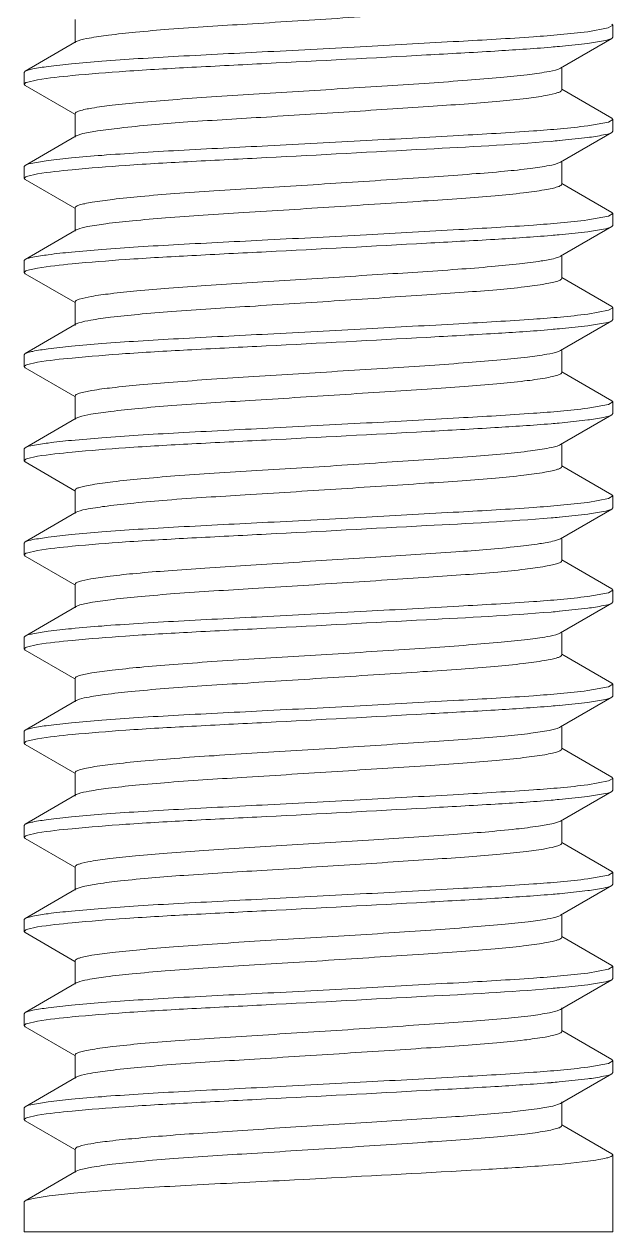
# Model space of a CAD drawing. Header units: millimetres. Extents: x 1991 to 2585, y -545 to -125.
# Drawn here: x 2352.75 to 2357.75, y -478.01 to -467.75 of the extents above; entities that cross this region are included whole.
import ezdxf

# ---------------------------------------------------------------- set-up
doc = ezdxf.new("R2010")
doc.units = ezdxf.units.MM
doc.header["$LTSCALE"] = 0.1
doc.layers.get('0').update_dxf_attribs({"lineweight": 13})

msp = doc.modelspace()

# ---------------------------------------------------------------- linework, layer by layer
at = {"color": 7, "linetype": 'Continuous'}
for p, q in [((2353.184, -467.711), (2353.184, -467.911)), ((2357.712, -467.783), (2357.537, -467.815)), ((2357.751, -467.761), (2357.712, -467.783)), ((2357.742, -467.751), (2357.75, -467.761)), ((2357.75, -467.761), (2357.75, -467.861)), ((2353.193, -467.899), (2352.759, -468.151)), ((2353.209, -467.892), (2353.193, -467.899)), ((2357.296, -467.941), (2357.537, -467.915)), ((2357.306, -468.124), (2357.741, -467.872)), ((2357.741, -467.872), (2357.75, -467.861)), ((2357.317, -468.311), (2357.317, -468.124)), ((2352.759, -468.151), (2352.75, -468.161)), ((2352.75, -468.161), (2352.75, -468.261)), ((2352.77, -468.246), (2352.864, -468.224)), ((2357.305, -468.125), (2357.288, -468.133)), ((2352.76, -468.272), (2352.75, -468.261)), ((2352.751, -468.261), (2352.764, -468.248)), ((2352.76, -468.272), (2353.181, -468.516)), ((2352.764, -468.248), (2352.77, -468.246)), ((2357.742, -468.551), (2357.317, -468.305)), ((2353.184, -468.511), (2353.184, -468.711)), ((2357.713, -468.583), (2357.537, -468.615)), ((2357.75, -468.561), (2357.713, -468.583)), ((2357.742, -468.551), (2357.75, -468.561)), ((2357.75, -468.561), (2357.75, -468.661)), ((2353.193, -468.699), (2352.759, -468.951)), ((2353.249, -468.681), (2353.193, -468.699)), ((2357.296, -468.741), (2357.537, -468.715)), ((2357.306, -468.924), (2357.741, -468.672)), ((2357.741, -468.672), (2357.75, -468.661)), ((2357.306, -468.924), (2357.298, -468.928)), ((2357.317, -469.111), (2357.317, -468.924)), ((2352.759, -468.951), (2352.75, -468.961)), ((2352.75, -468.961), (2352.75, -469.061)), ((2352.751, -469.061), (2352.764, -469.048)), ((2352.764, -469.048), (2352.771, -469.046)), ((2352.771, -469.046), (2352.864, -469.024)), ((2352.76, -469.072), (2352.75, -469.061)), ((2352.76, -469.072), (2353.181, -469.316)), ((2357.742, -469.351), (2357.317, -469.105)), ((2353.184, -469.311), (2353.184, -469.511)), ((2357.742, -469.351), (2357.75, -469.361)), ((2357.713, -469.383), (2357.537, -469.415)), ((2357.75, -469.361), (2357.713, -469.383)), ((2357.75, -469.361), (2357.75, -469.461)), ((2353.193, -469.499), (2352.759, -469.751)), ((2353.202, -469.495), (2353.193, -469.499)), ((2357.296, -469.541), (2357.537, -469.515)), ((2357.306, -469.724), (2357.741, -469.472)), ((2357.741, -469.472), (2357.75, -469.461)), ((2352.759, -469.751), (2352.75, -469.761)), ((2352.75, -469.761), (2352.75, -469.861)), ((2357.306, -469.725), (2357.261, -469.741)), ((2357.317, -469.911), (2357.317, -469.724)), ((2352.75, -469.861), (2352.764, -469.848)), ((2352.76, -469.872), (2352.75, -469.861)), ((2352.764, -469.848), (2352.771, -469.846)), ((2352.771, -469.846), (2352.864, -469.824)), ((2352.76, -469.872), (2353.184, -470.117)), ((2357.742, -470.151), (2357.317, -469.905)), ((2353.184, -470.111), (2353.184, -470.311)), ((2357.751, -470.161), (2357.713, -470.183)), ((2357.742, -470.151), (2357.75, -470.161)), ((2357.75, -470.161), (2357.75, -470.261)), ((2357.306, -470.524), (2357.741, -470.272)), ((2357.713, -470.183), (2357.537, -470.215)), ((2357.741, -470.272), (2357.75, -470.261)), ((2353.193, -470.299), (2352.759, -470.551)), ((2353.215, -470.29), (2353.193, -470.299)), ((2357.296, -470.341), (2357.537, -470.315)), ((2352.759, -470.551), (2352.75, -470.561)), ((2352.75, -470.561), (2352.75, -470.661)), ((2357.305, -470.525), (2357.289, -470.533)), ((2357.317, -470.711), (2357.317, -470.524)), ((2352.75, -470.661), (2352.764, -470.648)), ((2352.76, -470.672), (2352.75, -470.661)), ((2352.76, -470.672), (2353.181, -470.916)), ((2352.764, -470.648), (2352.771, -470.646)), ((2352.771, -470.646), (2352.864, -470.624)), ((2357.742, -470.951), (2357.317, -470.705)), ((2353.184, -470.911), (2353.184, -471.111)), ((2357.713, -470.983), (2357.537, -471.015)), ((2357.75, -470.961), (2357.713, -470.983)), ((2357.742, -470.951), (2357.75, -470.961)), ((2357.75, -470.961), (2357.75, -471.061)), ((2353.193, -471.099), (2352.759, -471.351)), ((2353.216, -471.09), (2353.193, -471.099)), ((2357.306, -471.324), (2357.741, -471.072)), ((2357.741, -471.072), (2357.75, -471.061)), ((2357.296, -471.141), (2357.537, -471.115)), ((2352.759, -471.351), (2352.75, -471.361)), ((2352.75, -471.361), (2352.75, -471.461)), ((2357.306, -471.324), (2357.298, -471.328)), ((2357.317, -471.511), (2357.317, -471.324)), ((2352.76, -471.472), (2352.75, -471.461)), ((2352.751, -471.461), (2352.764, -471.448)), ((2352.76, -471.472), (2353.181, -471.716)), ((2352.764, -471.448), (2352.77, -471.446)), ((2352.77, -471.446), (2352.864, -471.424)), ((2357.742, -471.751), (2357.317, -471.505)), ((2353.184, -471.711), (2353.184, -471.911)), ((2357.713, -471.783), (2357.537, -471.815)), ((2357.75, -471.761), (2357.713, -471.783)), ((2357.742, -471.751), (2357.75, -471.761)), ((2357.75, -471.761), (2357.75, -471.861)), ((2353.193, -471.899), (2352.759, -472.151)), ((2353.205, -471.894), (2353.193, -471.899)), ((2357.296, -471.941), (2357.537, -471.915)), ((2357.306, -472.124), (2357.741, -471.872)), ((2357.741, -471.872), (2357.75, -471.861)), ((2357.306, -472.125), (2357.254, -472.142)), ((2357.317, -472.311), (2357.317, -472.124)), ((2352.759, -472.151), (2352.75, -472.161)), ((2352.75, -472.161), (2352.75, -472.261)), ((2352.771, -472.246), (2352.864, -472.224)), ((2352.76, -472.272), (2352.75, -472.261)), ((2352.751, -472.261), (2352.764, -472.248)), ((2352.76, -472.272), (2353.181, -472.516)), ((2352.764, -472.248), (2352.771, -472.246)), ((2357.742, -472.551), (2357.317, -472.305)), ((2353.184, -472.511), (2353.184, -472.711)), ((2357.713, -472.583), (2357.537, -472.615)), ((2357.75, -472.561), (2357.713, -472.583)), ((2357.742, -472.551), (2357.75, -472.561)), ((2357.75, -472.561), (2357.75, -472.661)), ((2353.193, -472.699), (2352.759, -472.951)), ((2353.224, -472.687), (2353.193, -472.699)), ((2357.296, -472.741), (2357.537, -472.715)), ((2357.306, -472.924), (2357.741, -472.672)), ((2357.741, -472.672), (2357.75, -472.661)), ((2357.305, -472.925), (2357.29, -472.932)), ((2357.317, -473.111), (2357.317, -472.924)), ((2352.759, -472.951), (2352.75, -472.961)), ((2352.75, -472.961), (2352.75, -473.061)), ((2352.75, -473.061), (2352.764, -473.048)), ((2352.764, -473.048), (2352.771, -473.046)), ((2352.771, -473.046), (2352.864, -473.024)), ((2352.76, -473.072), (2352.75, -473.061)), ((2352.76, -473.072), (2353.181, -473.316)), ((2357.742, -473.351), (2357.317, -473.105)), ((2353.184, -473.311), (2353.184, -473.511)), ((2357.742, -473.351), (2357.75, -473.361)), ((2357.713, -473.383), (2357.537, -473.415)), ((2357.75, -473.361), (2357.713, -473.383)), ((2357.741, -473.472), (2357.75, -473.461)), ((2357.75, -473.361), (2357.75, -473.461)), ((2353.193, -473.499), (2352.759, -473.751)), ((2353.2, -473.496), (2353.193, -473.499)), ((2357.296, -473.541), (2357.537, -473.515)), ((2357.306, -473.724), (2357.741, -473.472)), ((2352.759, -473.751), (2352.75, -473.761)), ((2352.75, -473.761), (2352.75, -473.861)), ((2357.306, -473.724), (2357.299, -473.728)), ((2357.317, -473.911), (2357.317, -473.724)), ((2352.75, -473.861), (2352.764, -473.848)), ((2352.76, -473.872), (2352.75, -473.861)), ((2352.76, -473.872), (2353.181, -474.116)), ((2352.764, -473.848), (2352.77, -473.846)), ((2352.77, -473.846), (2352.864, -473.824)), ((2357.742, -474.151), (2357.317, -473.905)), ((2353.184, -474.111), (2353.184, -474.311)), ((2357.75, -474.161), (2357.713, -474.183)), ((2357.742, -474.151), (2357.75, -474.161)), ((2357.75, -474.161), (2357.75, -474.261)), ((2357.306, -474.524), (2357.741, -474.272)), ((2357.713, -474.183), (2357.537, -474.215)), ((2357.741, -474.272), (2357.75, -474.261)), ((2353.193, -474.299), (2352.759, -474.551)), ((2353.208, -474.292), (2353.193, -474.299)), ((2357.296, -474.341), (2357.537, -474.315)), ((2352.759, -474.551), (2352.75, -474.561)), ((2352.75, -474.561), (2352.75, -474.661)), ((2357.306, -474.525), (2357.247, -474.544)), ((2357.317, -474.711), (2357.317, -474.524)), ((2352.75, -474.661), (2352.764, -474.648)), ((2352.76, -474.672), (2352.75, -474.661)), ((2352.76, -474.672), (2353.181, -474.916)), ((2352.764, -474.648), (2352.77, -474.646)), ((2352.77, -474.646), (2352.864, -474.624)), ((2357.742, -474.951), (2357.317, -474.705)), ((2353.184, -474.911), (2353.184, -475.111)), ((2357.713, -474.983), (2357.537, -475.015)), ((2357.75, -474.961), (2357.713, -474.983)), ((2357.742, -474.951), (2357.75, -474.961)), ((2357.75, -474.961), (2357.75, -475.061)), ((2353.193, -475.099), (2352.759, -475.351)), ((2353.251, -475.08), (2353.193, -475.099)), ((2357.306, -475.324), (2357.741, -475.072)), ((2357.741, -475.072), (2357.75, -475.061)), ((2357.296, -475.141), (2357.537, -475.115)), ((2352.759, -475.351), (2352.75, -475.361)), ((2352.75, -475.361), (2352.75, -475.461)), ((2357.305, -475.325), (2357.291, -475.332)), ((2357.317, -475.511), (2357.317, -475.324)), ((2352.76, -475.472), (2352.75, -475.461)), ((2352.751, -475.461), (2352.764, -475.448)), ((2352.76, -475.472), (2353.181, -475.716)), ((2352.764, -475.448), (2352.77, -475.446)), ((2352.77, -475.446), (2352.864, -475.424)), ((2357.742, -475.751), (2357.317, -475.505)), ((2353.184, -475.711), (2353.184, -475.911)), ((2357.713, -475.783), (2357.537, -475.815)), ((2357.75, -475.761), (2357.713, -475.783)), ((2357.742, -475.751), (2357.75, -475.761)), ((2357.75, -475.761), (2357.75, -475.861)), ((2353.193, -475.899), (2352.759, -476.151)), ((2353.202, -475.895), (2353.193, -475.899)), ((2357.296, -475.941), (2357.537, -475.915)), ((2357.306, -476.124), (2357.741, -475.872)), ((2357.741, -475.872), (2357.75, -475.861)), ((2357.306, -476.124), (2357.299, -476.128)), ((2357.317, -476.311), (2357.317, -476.111)), ((2352.759, -476.151), (2352.75, -476.161)), ((2352.75, -476.161), (2352.75, -476.261)), ((2352.771, -476.246), (2352.864, -476.224)), ((2352.76, -476.272), (2352.75, -476.261)), ((2352.751, -476.261), (2352.764, -476.248)), ((2352.76, -476.272), (2353.181, -476.516)), ((2352.764, -476.248), (2352.771, -476.246)), ((2357.742, -476.551), (2357.317, -476.305)), ((2353.184, -476.511), (2353.184, -476.711)), ((2357.713, -476.583), (2357.537, -476.615)), ((2357.75, -476.561), (2357.713, -476.583)), ((2357.742, -476.551), (2357.75, -476.561)), ((2357.75, -476.561), (2357.75, -476.661)), ((2353.193, -476.699), (2352.759, -476.951)), ((2353.213, -476.691), (2353.193, -476.699)), ((2357.296, -476.741), (2357.537, -476.715)), ((2357.306, -476.924), (2357.741, -476.672)), ((2357.741, -476.672), (2357.75, -476.661)), ((2352.759, -476.951), (2352.75, -476.961)), ((2357.306, -476.925), (2357.24, -476.946)), ((2357.317, -477.111), (2357.317, -476.911)), ((2352.75, -476.961), (2352.75, -477.061)), ((2352.75, -477.061), (2352.764, -477.048)), ((2352.764, -477.048), (2352.771, -477.046)), ((2352.771, -477.046), (2352.864, -477.024)), ((2352.76, -477.072), (2352.75, -477.061)), ((2352.76, -477.072), (2353.181, -477.316)), ((2357.742, -477.351), (2357.317, -477.105)), ((2353.184, -477.311), (2353.184, -477.511)), ((2357.742, -477.351), (2357.75, -477.361)), ((2357.75, -477.361), (2357.75, -478.015)), ((2353.193, -477.499), (2352.759, -477.751)), ((2353.22, -477.488), (2353.193, -477.499)), ((2355.276, -477.561), (2355.125, -477.569)), ((2355.047, -477.573), (2354.915, -477.58)), ((2355.125, -477.569), (2355.047, -477.573)), ((2352.759, -477.751), (2352.75, -477.761)), ((2352.75, -477.761), (2352.75, -478.015)), ((2357.75, -478.015), (2352.751, -478.015))]:
    msp.add_line(p, q, dxfattribs=at)
for centre, radius, start, end in [((2356.315, -457.158), 10.827, 274.8277, 275.2006), ((2356.326, -458.079), 10.706, 274.8255, 275.202), ((2356.314, -458.757), 10.828, 274.8318, 275.204), ((2356.302, -459.415), 10.97, 274.8335, 275.2009), ((2356.299, -460.179), 11.007, 274.8298, 275.1961), ((2356.303, -461.011), 10.975, 274.8269, 275.1943), ((2356.306, -461.845), 10.941, 274.8264, 275.1951), ((2356.304, -462.633), 10.952, 274.8275, 275.1963), ((2356.308, -463.489), 10.896, 274.8318, 275.2023), ((2356.314, -464.349), 10.837, 274.8283, 275.2008), ((2356.326, -465.281), 10.703, 274.825, 275.2016), ((2356.315, -465.969), 10.816, 274.8314, 275.204)]:
    msp.add_arc(centre, radius, start, end, dxfattribs=at)
for points, knots in [([(2357.318, -467.511), (2357.317, -467.516), (2357.304, -467.526), (2357.277, -467.536), (2357.231, -467.549), (2357.136, -467.567), (2356.977, -467.588), (2356.745, -467.611), (2356.465, -467.632), (2356.145, -467.654), (2355.788, -467.677), (2355.283, -467.71), (2354.678, -467.749), (2354.106, -467.783), (2353.714, -467.817), (2353.488, -467.841), (2353.325, -467.865), (2353.239, -467.881), (2353.209, -467.892)], [0, 0, 0, 0, 0.003531, 0.0106, 0.021818, 0.037374, 0.080824, 0.138534, 0.206392, 0.284018, 0.371691, 0.465385, 0.651207, 0.81193, 0.880734, 0.93663, 0.976731, 1, 1, 1, 1]), ([(2357.537, -467.815), (2357.384, -467.835), (2357.019, -467.865), (2356.392, -467.9), (2355.64, -467.942), (2354.846, -467.984), (2354.199, -468.016), (2353.73, -468.043), (2353.427, -468.064), (2353.172, -468.086), (2352.976, -468.107), (2352.852, -468.125), (2352.788, -468.14), (2352.766, -468.147), (2352.759, -468.151)], [0, 0, 0, 0, 0.096537, 0.22903, 0.393014, 0.56804, 0.726722, 0.798184, 0.862602, 0.916732, 0.958283, 0.985994, 0.99465, 1, 1, 1, 1]), ([(2357.537, -467.915), (2357.582, -467.909), (2357.65, -467.897), (2357.72, -467.884), (2357.741, -467.872)], [0, 0, 0, 0, 0.65614, 1, 1, 1, 1]), ([(2352.864, -468.224), (2352.961, -468.208), (2353.211, -468.182), (2353.648, -468.147), (2354.198, -468.116), (2355.049, -468.074), (2355.908, -468.027), (2356.714, -467.983), (2357.067, -467.96), (2357.226, -467.947)], [0, 0, 0, 0, 0.067551, 0.171988, 0.300702, 0.445544, 0.75729, 0.890656, 1, 1, 1, 1]), ([(2357.288, -468.133), (2357.256, -468.145), (2357.167, -468.162), (2357.003, -468.184), (2356.778, -468.206), (2356.501, -468.229), (2356.181, -468.253), (2355.702, -468.284), (2355.204, -468.315), (2354.705, -468.345), (2354.351, -468.368), (2354.027, -468.392), (2353.746, -468.415), (2353.516, -468.438), (2353.347, -468.459), (2353.243, -468.48), (2353.197, -468.495), (2353.183, -468.506), (2353.184, -468.511)], [0, 0, 0, 0, 0.024585, 0.06518, 0.120456, 0.188437, 0.267019, 0.353447, 0.537656, 0.629224, 0.716202, 0.795544, 0.8647, 0.921255, 0.963133, 0.989313, 0.996409, 1, 1, 1, 1]), ([(2357.317, -468.311), (2357.317, -468.315), (2357.305, -468.326), (2357.261, -468.342), (2357.161, -468.363), (2356.998, -468.385), (2356.778, -468.408), (2356.514, -468.429), (2356.211, -468.449), (2355.872, -468.472), (2355.385, -468.504), (2354.791, -468.542), (2354.141, -468.58), (2353.678, -468.619), (2353.395, -468.654), (2353.29, -468.671), (2353.249, -468.681)], [0, 0, 0, 0, 0.003359, 0.010098, 0.035511, 0.076733, 0.13166, 0.196904, 0.27077, 0.35473, 0.445269, 0.628726, 0.790473, 0.92228, 0.968966, 1, 1, 1, 1]), ([(2357.537, -468.615), (2357.384, -468.635), (2357.019, -468.665), (2356.392, -468.7), (2355.64, -468.742), (2354.846, -468.784), (2354.2, -468.816), (2353.73, -468.843), (2353.427, -468.864), (2353.172, -468.886), (2352.975, -468.906), (2352.845, -468.928), (2352.778, -468.94), (2352.759, -468.951)], [0, 0, 0, 0, 0.096431, 0.228963, 0.393002, 0.567959, 0.726737, 0.798186, 0.862597, 0.916716, 0.95828, 0.986026, 1, 1, 1, 1]), ([(2357.537, -468.715), (2357.582, -468.709), (2357.65, -468.697), (2357.72, -468.684), (2357.741, -468.672)], [0, 0, 0, 0, 0.656099, 1, 1, 1, 1]), ([(2352.864, -469.024), (2352.961, -469.008), (2353.211, -468.982), (2353.647, -468.947), (2354.197, -468.916), (2355.049, -468.874), (2356.067, -468.817), (2356.874, -468.777), (2357.226, -468.747)], [0, 0, 0, 0, 0.067596, 0.171993, 0.300625, 0.445559, 0.757268, 1, 1, 1, 1]), ([(2357.298, -468.928), (2357.27, -468.941), (2357.187, -468.958), (2357.031, -468.982), (2356.812, -469.004), (2356.539, -469.026), (2356.221, -469.049), (2355.739, -469.081), (2355.237, -469.114), (2354.733, -469.145), (2354.373, -469.167), (2354.044, -469.189), (2353.757, -469.213), (2353.523, -469.237), (2353.365, -469.258), (2353.271, -469.275), (2353.225, -469.286), (2353.198, -469.295), (2353.184, -469.306), (2353.184, -469.311)], [0, 0, 0, 0, 0.02233, 0.060758, 0.114363, 0.181372, 0.259331, 0.345693, 0.531158, 0.623635, 0.711695, 0.79226, 0.862425, 0.919954, 0.962801, 0.978147, 0.989344, 0.996458, 1, 1, 1, 1]), ([(2357.317, -469.111), (2357.317, -469.116), (2357.304, -469.127), (2357.276, -469.136), (2357.23, -469.149), (2357.133, -469.167), (2356.971, -469.189), (2356.737, -469.212), (2356.453, -469.233), (2356.128, -469.255), (2355.768, -469.279), (2355.259, -469.312), (2354.757, -469.344), (2354.279, -469.373), (2353.964, -469.395), (2353.689, -469.42), (2353.467, -469.443), (2353.311, -469.467), (2353.229, -469.483), (2353.202, -469.495)], [0, 0, 0, 0, 0.003505, 0.010669, 0.022132, 0.037924, 0.081896, 0.140214, 0.208918, 0.287446, 0.376057, 0.47053, 0.656823, 0.740067, 0.817355, 0.885505, 0.940172, 0.978629, 1, 1, 1, 1]), ([(2357.537, -469.415), (2357.384, -469.435), (2357.019, -469.465), (2356.392, -469.5), (2355.64, -469.542), (2354.846, -469.584), (2354.2, -469.616), (2353.73, -469.643), (2353.427, -469.664), (2353.172, -469.686), (2352.976, -469.706), (2352.845, -469.728), (2352.778, -469.74), (2352.759, -469.751)], [0, 0, 0, 0, 0.0964, 0.22894, 0.39295, 0.567883, 0.726602, 0.798063, 0.862536, 0.916687, 0.958223, 0.985985, 1, 1, 1, 1]), ([(2352.864, -469.824), (2352.961, -469.808), (2353.211, -469.782), (2353.647, -469.747), (2354.197, -469.716), (2355.049, -469.674), (2355.908, -469.627), (2356.714, -469.583), (2357.067, -469.56), (2357.226, -469.547)], [0, 0, 0, 0, 0.067592, 0.172006, 0.30061, 0.445557, 0.757283, 0.890553, 1, 1, 1, 1]), ([(2357.537, -469.515), (2357.582, -469.509), (2357.65, -469.497), (2357.72, -469.484), (2357.741, -469.472)], [0, 0, 0, 0, 0.655894, 1, 1, 1, 1]), ([(2357.261, -469.741), (2357.221, -469.751), (2357.121, -469.768), (2356.94, -469.791), (2356.704, -469.814), (2356.303, -469.845), (2355.732, -469.881), (2355.135, -469.919), (2354.648, -469.95), (2354.305, -469.972), (2353.993, -469.994), (2353.723, -470.016), (2353.502, -470.039), (2353.34, -470.06), (2353.24, -470.081), (2353.196, -470.096), (2353.184, -470.107), (2353.184, -470.112)], [0, 0, 0, 0, 0.029879, 0.074668, 0.132946, 0.203067, 0.369003, 0.551097, 0.640719, 0.725389, 0.802468, 0.869392, 0.923887, 0.964452, 0.989797, 0.996572, 1, 1, 1, 1]), ([(2357.317, -469.911), (2357.317, -469.916), (2357.304, -469.927), (2357.278, -469.936), (2357.232, -469.948), (2357.139, -469.966), (2356.981, -469.988), (2356.752, -470.01), (2356.475, -470.031), (2356.158, -470.053), (2355.805, -470.076), (2355.303, -470.109), (2354.7, -470.148), (2354.129, -470.182), (2353.735, -470.215), (2353.505, -470.239), (2353.338, -470.262), (2353.248, -470.279), (2353.215, -470.29)], [0, 0, 0, 0, 0.003456, 0.010468, 0.021602, 0.036999, 0.079976, 0.137156, 0.204417, 0.281326, 0.368236, 0.461303, 0.646701, 0.8076, 0.876911, 0.933767, 0.975207, 1, 1, 1, 1]), ([(2357.537, -470.215), (2357.384, -470.235), (2357.019, -470.265), (2356.392, -470.3), (2355.64, -470.342), (2354.846, -470.384), (2354.199, -470.416), (2353.73, -470.443), (2353.427, -470.464), (2353.172, -470.486), (2352.976, -470.507), (2352.852, -470.525), (2352.788, -470.54), (2352.766, -470.547), (2352.759, -470.551)], [0, 0, 0, 0, 0.096531, 0.229017, 0.392993, 0.568004, 0.726673, 0.798181, 0.862583, 0.91671, 0.958271, 0.985973, 0.994642, 1, 1, 1, 1]), ([(2357.537, -470.315), (2357.582, -470.309), (2357.65, -470.297), (2357.72, -470.284), (2357.741, -470.272)], [0, 0, 0, 0, 0.655867, 1, 1, 1, 1]), ([(2352.864, -470.624), (2352.961, -470.608), (2353.211, -470.582), (2353.647, -470.547), (2354.198, -470.516), (2355.049, -470.474), (2355.908, -470.427), (2356.714, -470.383), (2357.067, -470.36), (2357.226, -470.347)], [0, 0, 0, 0, 0.067575, 0.172016, 0.300706, 0.445561, 0.757289, 0.890643, 1, 1, 1, 1]), ([(2357.289, -470.533), (2357.257, -470.545), (2357.169, -470.561), (2357.006, -470.584), (2356.782, -470.606), (2356.506, -470.629), (2356.186, -470.652), (2355.706, -470.684), (2355.207, -470.714), (2354.708, -470.745), (2354.353, -470.768), (2354.029, -470.792), (2353.747, -470.815), (2353.517, -470.838), (2353.347, -470.859), (2353.243, -470.88), (2353.197, -470.895), (2353.183, -470.906), (2353.184, -470.911)], [0, 0, 0, 0, 0.02432, 0.064664, 0.119774, 0.187644, 0.26616, 0.352594, 0.536929, 0.628598, 0.715703, 0.795174, 0.864446, 0.921121, 0.963084, 0.989298, 0.996404, 1, 1, 1, 1]), ([(2357.317, -470.711), (2357.317, -470.716), (2357.304, -470.727), (2357.278, -470.736), (2357.232, -470.748), (2357.139, -470.766), (2356.981, -470.787), (2356.752, -470.81), (2356.476, -470.831), (2356.159, -470.853), (2355.807, -470.876), (2355.305, -470.909), (2354.702, -470.948), (2354.131, -470.981), (2353.737, -471.015), (2353.507, -471.039), (2353.339, -471.062), (2353.249, -471.079), (2353.216, -471.09)], [0, 0, 0, 0, 0.00345, 0.01046, 0.021623, 0.03699, 0.079927, 0.136959, 0.204336, 0.281038, 0.367927, 0.460889, 0.646183, 0.807133, 0.876505, 0.933452, 0.975065, 1, 1, 1, 1]), ([(2357.537, -471.015), (2357.384, -471.035), (2357.019, -471.065), (2356.392, -471.1), (2355.64, -471.142), (2354.846, -471.184), (2354.199, -471.216), (2353.73, -471.243), (2353.427, -471.264), (2353.172, -471.286), (2352.975, -471.306), (2352.845, -471.328), (2352.778, -471.34), (2352.759, -471.351)], [0, 0, 0, 0, 0.096453, 0.228994, 0.393036, 0.567987, 0.726765, 0.798214, 0.862621, 0.91675, 0.958296, 0.986041, 1, 1, 1, 1]), ([(2357.537, -471.115), (2357.582, -471.109), (2357.65, -471.097), (2357.72, -471.084), (2357.741, -471.072)], [0, 0, 0, 0, 0.656122, 1, 1, 1, 1]), ([(2352.864, -471.424), (2352.961, -471.408), (2353.211, -471.382), (2353.647, -471.347), (2354.198, -471.316), (2355.049, -471.274), (2355.908, -471.227), (2356.714, -471.183), (2357.067, -471.16), (2357.226, -471.147)], [0, 0, 0, 0, 0.067556, 0.172005, 0.300729, 0.445565, 0.757277, 0.890643, 1, 1, 1, 1]), ([(2357.298, -471.328), (2357.271, -471.341), (2357.188, -471.358), (2357.032, -471.382), (2356.814, -471.404), (2356.541, -471.426), (2356.222, -471.448), (2355.87, -471.472), (2355.495, -471.497), (2355.112, -471.522), (2354.734, -471.545), (2354.374, -471.567), (2354.045, -471.589), (2353.758, -471.613), (2353.524, -471.637), (2353.365, -471.658), (2353.271, -471.675), (2353.225, -471.687), (2353.198, -471.695), (2353.184, -471.706), (2353.184, -471.711)], [0, 0, 0, 0, 0.022231, 0.060583, 0.114105, 0.18107, 0.259007, 0.345354, 0.437087, 0.530874, 0.623395, 0.711497, 0.792115, 0.862326, 0.919884, 0.962776, 0.978144, 0.989349, 0.996463, 1, 1, 1, 1]), ([(2357.317, -471.511), (2357.317, -471.516), (2357.304, -471.527), (2357.277, -471.536), (2357.23, -471.549), (2357.135, -471.567), (2356.974, -471.588), (2356.74, -471.611), (2356.459, -471.633), (2356.136, -471.654), (2355.777, -471.678), (2355.27, -471.711), (2354.663, -471.75), (2354.091, -471.784), (2353.7, -471.818), (2353.477, -471.842), (2353.318, -471.866), (2353.234, -471.882), (2353.205, -471.894)], [0, 0, 0, 0, 0.003509, 0.010606, 0.021971, 0.037675, 0.081411, 0.139407, 0.207826, 0.285855, 0.374064, 0.468187, 0.654219, 0.814835, 0.883329, 0.938563, 0.977773, 1, 1, 1, 1]), ([(2357.537, -471.815), (2357.384, -471.835), (2357.019, -471.865), (2356.392, -471.9), (2355.64, -471.942), (2354.846, -471.984), (2354.2, -472.016), (2353.73, -472.043), (2353.427, -472.064), (2353.172, -472.086), (2352.976, -472.107), (2352.845, -472.128), (2352.778, -472.14), (2352.759, -472.151)], [0, 0, 0, 0, 0.096406, 0.228923, 0.392955, 0.567897, 0.726637, 0.798044, 0.862539, 0.916689, 0.958227, 0.985989, 1, 1, 1, 1]), ([(2357.537, -471.915), (2357.582, -471.909), (2357.65, -471.897), (2357.72, -471.884), (2357.741, -471.872)], [0, 0, 0, 0, 0.657188, 1, 1, 1, 1]), ([(2352.864, -472.224), (2352.961, -472.208), (2353.211, -472.182), (2353.647, -472.147), (2354.197, -472.116), (2355.049, -472.074), (2356.067, -472.017), (2356.874, -471.977), (2357.226, -471.947)], [0, 0, 0, 0, 0.067549, 0.172021, 0.300654, 0.445568, 0.757293, 1, 1, 1, 1]), ([(2357.254, -472.142), (2357.213, -472.153), (2357.11, -472.17), (2356.831, -472.205), (2356.366, -472.241), (2355.716, -472.282), (2355.121, -472.32), (2354.637, -472.351), (2354.296, -472.373), (2353.986, -472.395), (2353.718, -472.416), (2353.499, -472.439), (2353.338, -472.461), (2353.24, -472.481), (2353.196, -472.496), (2353.184, -472.507), (2353.184, -472.512)], [0, 0, 0, 0, 0.030901, 0.076526, 0.205955, 0.372103, 0.553735, 0.64297, 0.727196, 0.803813, 0.870307, 0.924419, 0.964676, 0.989844, 0.996581, 1, 1, 1, 1]), ([(2357.317, -472.311), (2357.317, -472.316), (2357.305, -472.326), (2357.278, -472.336), (2357.234, -472.348), (2357.141, -472.366), (2356.986, -472.387), (2356.759, -472.41), (2356.486, -472.431), (2356.173, -472.452), (2355.824, -472.475), (2355.326, -472.508), (2354.726, -472.546), (2354.155, -472.58), (2353.76, -472.613), (2353.526, -472.636), (2353.353, -472.66), (2353.259, -472.677), (2353.224, -472.687)], [0, 0, 0, 0, 0.003425, 0.010359, 0.021361, 0.036561, 0.079016, 0.135563, 0.202193, 0.278235, 0.364271, 0.456607, 0.641463, 0.802605, 0.872492, 0.930447, 0.97344, 1, 1, 1, 1]), ([(2357.537, -472.615), (2357.384, -472.635), (2357.019, -472.665), (2356.392, -472.7), (2355.64, -472.742), (2354.846, -472.784), (2354.2, -472.816), (2353.73, -472.843), (2353.427, -472.864), (2353.172, -472.886), (2352.976, -472.907), (2352.852, -472.925), (2352.788, -472.94), (2352.766, -472.947), (2352.759, -472.951)], [0, 0, 0, 0, 0.096522, 0.229002, 0.392975, 0.567957, 0.726629, 0.798168, 0.862561, 0.916671, 0.958263, 0.985977, 0.994628, 1, 1, 1, 1]), ([(2357.537, -472.715), (2357.582, -472.709), (2357.65, -472.697), (2357.72, -472.684), (2357.741, -472.672)], [0, 0, 0, 0, 0.657142, 1, 1, 1, 1]), ([(2352.864, -473.024), (2352.961, -473.008), (2353.211, -472.982), (2353.647, -472.947), (2354.197, -472.916), (2355.049, -472.874), (2356.067, -472.817), (2356.874, -472.777), (2357.226, -472.747)], [0, 0, 0, 0, 0.067551, 0.172066, 0.300595, 0.445566, 0.757359, 1, 1, 1, 1]), ([(2357.29, -472.932), (2357.259, -472.944), (2357.171, -472.961), (2357.009, -472.984), (2356.786, -473.006), (2356.51, -473.029), (2356.19, -473.052), (2355.71, -473.084), (2355.211, -473.114), (2354.711, -473.145), (2354.356, -473.168), (2354.031, -473.191), (2353.749, -473.215), (2353.517, -473.238), (2353.348, -473.259), (2353.243, -473.279), (2353.197, -473.295), (2353.183, -473.306), (2353.184, -473.311)], [0, 0, 0, 0, 0.024077, 0.064186, 0.119138, 0.186907, 0.26536, 0.351797, 0.536253, 0.628015, 0.715238, 0.79483, 0.864209, 0.920997, 0.963043, 0.989288, 0.996401, 1, 1, 1, 1]), ([(2357.317, -473.111), (2357.317, -473.116), (2357.304, -473.127), (2357.276, -473.137), (2357.229, -473.149), (2357.132, -473.167), (2356.969, -473.189), (2356.733, -473.212), (2356.448, -473.233), (2356.122, -473.255), (2355.759, -473.279), (2355.374, -473.304), (2354.986, -473.329), (2354.614, -473.353), (2354.267, -473.374), (2353.952, -473.396), (2353.678, -473.421), (2353.458, -473.444), (2353.306, -473.468), (2353.226, -473.484), (2353.2, -473.496)], [0, 0, 0, 0, 0.003519, 0.010736, 0.022256, 0.03811, 0.082351, 0.140991, 0.209983, 0.288912, 0.377982, 0.472735, 0.568211, 0.659267, 0.742551, 0.819783, 0.887577, 0.941688, 0.979461, 1, 1, 1, 1]), ([(2357.537, -473.415), (2357.384, -473.435), (2357.019, -473.465), (2356.392, -473.5), (2355.64, -473.542), (2354.846, -473.584), (2354.199, -473.616), (2353.73, -473.643), (2353.427, -473.664), (2353.172, -473.686), (2352.976, -473.707), (2352.852, -473.725), (2352.788, -473.74), (2352.766, -473.747), (2352.759, -473.751)], [0, 0, 0, 0, 0.096459, 0.229006, 0.393035, 0.567972, 0.726734, 0.798203, 0.862599, 0.916739, 0.958271, 0.986015, 0.994645, 1, 1, 1, 1]), ([(2352.864, -473.824), (2352.961, -473.808), (2353.211, -473.782), (2353.647, -473.747), (2354.198, -473.716), (2355.049, -473.674), (2355.908, -473.627), (2356.715, -473.583), (2357.067, -473.56), (2357.226, -473.547)], [0, 0, 0, 0, 0.067491, 0.172064, 0.300565, 0.445556, 0.757364, 0.890815, 1, 1, 1, 1]), ([(2357.537, -473.515), (2357.582, -473.509), (2357.65, -473.497), (2357.72, -473.484), (2357.741, -473.472)], [0, 0, 0, 0, 0.65668, 1, 1, 1, 1]), ([(2357.299, -473.728), (2357.271, -473.741), (2357.188, -473.758), (2357.034, -473.782), (2356.815, -473.804), (2356.542, -473.826), (2356.224, -473.848), (2355.871, -473.872), (2355.497, -473.897), (2355.113, -473.921), (2354.735, -473.945), (2354.375, -473.967), (2354.045, -473.989), (2353.758, -474.013), (2353.524, -474.037), (2353.365, -474.058), (2353.271, -474.075), (2353.225, -474.087), (2353.198, -474.095), (2353.184, -474.106), (2353.184, -474.111)], [0, 0, 0, 0, 0.022134, 0.060416, 0.113861, 0.180784, 0.258701, 0.345033, 0.43678, 0.530603, 0.623167, 0.711308, 0.791975, 0.862231, 0.919816, 0.962747, 0.978138, 0.989353, 0.996467, 1, 1, 1, 1]), ([(2357.317, -473.911), (2357.317, -473.916), (2357.304, -473.927), (2357.277, -473.936), (2357.231, -473.949), (2357.136, -473.967), (2356.976, -473.988), (2356.744, -474.011), (2356.465, -474.032), (2356.144, -474.054), (2355.787, -474.078), (2355.282, -474.11), (2354.676, -474.149), (2354.105, -474.183), (2353.713, -474.217), (2353.487, -474.241), (2353.325, -474.265), (2353.238, -474.281), (2353.208, -474.292)], [0, 0, 0, 0, 0.003497, 0.010555, 0.021836, 0.037437, 0.080903, 0.138567, 0.20665, 0.284176, 0.371933, 0.465677, 0.651423, 0.812109, 0.880945, 0.936765, 0.976716, 1, 1, 1, 1]), ([(2357.537, -474.215), (2357.384, -474.235), (2357.019, -474.265), (2356.392, -474.3), (2355.64, -474.342), (2354.846, -474.384), (2354.2, -474.416), (2353.73, -474.443), (2353.427, -474.464), (2353.172, -474.486), (2352.976, -474.507), (2352.852, -474.525), (2352.787, -474.54), (2352.765, -474.547), (2352.758, -474.551)], [0, 0, 0, 0, 0.096409, 0.228904, 0.392931, 0.567875, 0.726615, 0.797966, 0.862462, 0.916607, 0.958085, 0.985866, 0.994597, 1, 1, 1, 1]), ([(2357.537, -474.315), (2357.582, -474.309), (2357.65, -474.297), (2357.72, -474.284), (2357.741, -474.272)], [0, 0, 0, 0, 0.656372, 1, 1, 1, 1]), ([(2352.864, -474.624), (2352.961, -474.608), (2353.211, -474.582), (2353.648, -474.547), (2354.198, -474.516), (2355.05, -474.474), (2355.908, -474.427), (2356.715, -474.383), (2357.067, -474.36), (2357.226, -474.347)], [0, 0, 0, 0, 0.067573, 0.17206, 0.30077, 0.445549, 0.757365, 0.890747, 1, 1, 1, 1]), ([(2357.247, -474.544), (2357.205, -474.554), (2357.099, -474.571), (2356.817, -474.606), (2356.35, -474.642), (2355.7, -474.683), (2355.106, -474.721), (2354.625, -474.751), (2354.287, -474.774), (2353.979, -474.795), (2353.713, -474.817), (2353.496, -474.839), (2353.337, -474.861), (2353.239, -474.881), (2353.196, -474.896), (2353.184, -474.907), (2353.184, -474.912)], [0, 0, 0, 0, 0.031917, 0.07837, 0.208823, 0.375176, 0.556347, 0.645199, 0.728985, 0.805143, 0.871212, 0.924946, 0.964898, 0.989888, 0.996589, 1, 1, 1, 1]), ([(2357.317, -474.711), (2357.317, -474.715), (2357.305, -474.726), (2357.262, -474.742), (2357.162, -474.763), (2356.999, -474.785), (2356.78, -474.808), (2356.516, -474.829), (2356.213, -474.849), (2355.876, -474.872), (2355.389, -474.904), (2354.796, -474.942), (2354.146, -474.98), (2353.682, -475.018), (2353.398, -475.053), (2353.292, -475.07), (2353.251, -475.08)], [0, 0, 0, 0, 0.003352, 0.010078, 0.035416, 0.076537, 0.131433, 0.19647, 0.27027, 0.35404, 0.444468, 0.627823, 0.789671, 0.921706, 0.968685, 1, 1, 1, 1]), ([(2357.537, -475.015), (2357.384, -475.035), (2357.019, -475.065), (2356.392, -475.1), (2355.64, -475.142), (2354.846, -475.184), (2354.2, -475.216), (2353.73, -475.243), (2353.427, -475.264), (2353.172, -475.286), (2352.976, -475.307), (2352.852, -475.325), (2352.788, -475.34), (2352.766, -475.347), (2352.759, -475.351)], [0, 0, 0, 0, 0.096496, 0.228978, 0.392957, 0.567907, 0.7266, 0.798143, 0.862533, 0.916651, 0.958243, 0.985964, 0.994614, 1, 1, 1, 1]), ([(2357.537, -475.115), (2357.582, -475.109), (2357.65, -475.097), (2357.72, -475.084), (2357.741, -475.072)], [0, 0, 0, 0, 0.656148, 1, 1, 1, 1]), ([(2352.864, -475.424), (2352.961, -475.408), (2353.211, -475.382), (2353.648, -475.347), (2354.198, -475.316), (2355.049, -475.274), (2355.908, -475.227), (2356.714, -475.183), (2357.067, -475.16), (2357.226, -475.147)], [0, 0, 0, 0, 0.067553, 0.171994, 0.300711, 0.445545, 0.757295, 0.890666, 1, 1, 1, 1]), ([(2357.291, -475.332), (2357.26, -475.344), (2357.173, -475.361), (2357.012, -475.383), (2356.789, -475.405), (2356.513, -475.428), (2356.194, -475.452), (2355.713, -475.484), (2355.214, -475.514), (2354.714, -475.545), (2354.358, -475.568), (2354.033, -475.591), (2353.75, -475.615), (2353.518, -475.638), (2353.348, -475.659), (2353.243, -475.679), (2353.197, -475.695), (2353.183, -475.706), (2353.184, -475.711)], [0, 0, 0, 0, 0.023855, 0.063745, 0.118549, 0.186225, 0.264617, 0.351057, 0.535627, 0.627476, 0.714807, 0.794513, 0.863991, 0.920881, 0.963009, 0.989282, 0.9964, 1, 1, 1, 1]), ([(2357.317, -475.511), (2357.317, -475.516), (2357.304, -475.527), (2357.276, -475.536), (2357.23, -475.549), (2357.133, -475.567), (2356.971, -475.589), (2356.736, -475.612), (2356.453, -475.633), (2356.128, -475.655), (2355.767, -475.679), (2355.383, -475.704), (2354.996, -475.729), (2354.624, -475.752), (2354.277, -475.773), (2353.962, -475.795), (2353.687, -475.82), (2353.466, -475.843), (2353.311, -475.867), (2353.229, -475.883), (2353.202, -475.895)], [0, 0, 0, 0, 0.003504, 0.010682, 0.022149, 0.037927, 0.081942, 0.140332, 0.209008, 0.287633, 0.376335, 0.47082, 0.566111, 0.657183, 0.740427, 0.817739, 0.885788, 0.940376, 0.978757, 1, 1, 1, 1]), ([(2357.537, -475.815), (2357.384, -475.835), (2357.019, -475.865), (2356.392, -475.9), (2355.64, -475.942), (2354.846, -475.984), (2354.199, -476.016), (2353.73, -476.043), (2353.427, -476.064), (2353.172, -476.086), (2352.976, -476.107), (2352.852, -476.125), (2352.788, -476.14), (2352.766, -476.147), (2352.759, -476.151)], [0, 0, 0, 0, 0.096457, 0.229012, 0.393029, 0.567956, 0.726701, 0.798201, 0.862578, 0.916742, 0.958289, 0.986005, 0.994646, 1, 1, 1, 1]), ([(2357.537, -475.915), (2357.582, -475.909), (2357.65, -475.897), (2357.72, -475.884), (2357.741, -475.872)], [0, 0, 0, 0, 0.656118, 1, 1, 1, 1]), ([(2352.864, -476.224), (2352.961, -476.208), (2353.211, -476.182), (2353.647, -476.147), (2354.197, -476.116), (2355.049, -476.074), (2356.067, -476.017), (2356.874, -475.977), (2357.226, -475.947)], [0, 0, 0, 0, 0.067596, 0.171993, 0.30063, 0.445559, 0.757266, 1, 1, 1, 1]), ([(2357.299, -476.128), (2357.272, -476.14), (2357.189, -476.158), (2357.035, -476.182), (2356.817, -476.204), (2356.544, -476.226), (2356.225, -476.248), (2355.873, -476.272), (2355.498, -476.297), (2355.115, -476.321), (2354.736, -476.345), (2354.376, -476.367), (2354.046, -476.389), (2353.759, -476.413), (2353.524, -476.437), (2353.365, -476.458), (2353.271, -476.475), (2353.225, -476.487), (2353.198, -476.495), (2353.184, -476.506), (2353.184, -476.511)], [0, 0, 0, 0, 0.022039, 0.060257, 0.11363, 0.180511, 0.258411, 0.344727, 0.436486, 0.530343, 0.622949, 0.711128, 0.79184, 0.862141, 0.919748, 0.962715, 0.97813, 0.989354, 0.99647, 1, 1, 1, 1]), ([(2357.317, -476.311), (2357.317, -476.316), (2357.304, -476.326), (2357.277, -476.336), (2357.232, -476.349), (2357.138, -476.366), (2356.98, -476.388), (2356.75, -476.411), (2356.473, -476.432), (2356.154, -476.453), (2355.801, -476.477), (2355.298, -476.509), (2354.694, -476.548), (2354.123, -476.582), (2353.73, -476.616), (2353.501, -476.639), (2353.335, -476.663), (2353.245, -476.68), (2353.213, -476.691)], [0, 0, 0, 0, 0.003476, 0.010481, 0.021653, 0.037113, 0.080209, 0.137436, 0.205028, 0.281939, 0.369068, 0.462302, 0.647708, 0.808533, 0.877792, 0.934425, 0.975464, 1, 1, 1, 1]), ([(2357.537, -476.615), (2357.384, -476.635), (2357.019, -476.665), (2356.392, -476.7), (2355.64, -476.742), (2354.846, -476.784), (2354.2, -476.816), (2353.73, -476.843), (2353.427, -476.864), (2353.172, -476.886), (2352.975, -476.906), (2352.845, -476.928), (2352.778, -476.94), (2352.759, -476.951)], [0, 0, 0, 0, 0.096442, 0.228951, 0.392991, 0.567991, 0.726743, 0.79811, 0.862593, 0.916738, 0.958278, 0.986024, 1, 1, 1, 1]), ([(2357.537, -476.715), (2357.582, -476.709), (2357.65, -476.697), (2357.72, -476.684), (2357.741, -476.672)], [0, 0, 0, 0, 0.655905, 1, 1, 1, 1]), ([(2352.864, -477.024), (2352.961, -477.008), (2353.211, -476.982), (2353.647, -476.947), (2354.197, -476.916), (2355.049, -476.874), (2355.908, -476.827), (2356.714, -476.783), (2357.067, -476.76), (2357.226, -476.747)], [0, 0, 0, 0, 0.067593, 0.172005, 0.300607, 0.445557, 0.757281, 0.890549, 1, 1, 1, 1]), ([(2357.24, -476.946), (2357.196, -476.956), (2357.088, -476.973), (2356.802, -477.007), (2356.334, -477.043), (2355.684, -477.084), (2355.092, -477.121), (2354.613, -477.152), (2354.277, -477.174), (2353.972, -477.196), (2353.709, -477.218), (2353.493, -477.24), (2353.336, -477.261), (2353.239, -477.281), (2353.196, -477.296), (2353.184, -477.307), (2353.184, -477.312)], [0, 0, 0, 0, 0.032925, 0.080198, 0.211662, 0.378213, 0.558924, 0.647394, 0.730744, 0.806448, 0.872095, 0.925456, 0.965104, 0.989917, 0.996587, 1, 1, 1, 1]), ([(2357.317, -477.111), (2357.317, -477.116), (2357.305, -477.127), (2357.278, -477.136), (2357.233, -477.148), (2357.14, -477.166), (2356.984, -477.187), (2356.756, -477.21), (2356.482, -477.231), (2356.167, -477.252), (2355.817, -477.276), (2355.318, -477.308), (2354.716, -477.347), (2354.146, -477.38), (2353.751, -477.414), (2353.519, -477.437), (2353.347, -477.461), (2353.254, -477.478), (2353.22, -477.488)], [0, 0, 0, 0, 0.003435, 0.010405, 0.021471, 0.03674, 0.079397, 0.136116, 0.203102, 0.279375, 0.365758, 0.458338, 0.643337, 0.804436, 0.874118, 0.931644, 0.97411, 1, 1, 1, 1]), ([(2357.75, -477.361), (2357.75, -477.367), (2357.728, -477.379), (2357.691, -477.389), (2357.621, -477.403), (2357.568, -477.411), (2357.537, -477.415)], [0, 0, 0, 0, 0.081342, 0.269541, 0.575334, 1, 1, 1, 1]), ([(2357.537, -477.415), (2357.409, -477.432), (2357.107, -477.458), (2356.353, -477.504), (2355.728, -477.537), (2355.276, -477.561)], [0, 0, 0, 0, 0.170695, 0.400957, 1, 1, 1, 1]), ([(2354.915, -477.58), (2354.651, -477.594), (2354.267, -477.612), (2353.777, -477.64), (2353.461, -477.662), (2353.193, -477.684), (2352.987, -477.706), (2352.857, -477.724), (2352.789, -477.74), (2352.766, -477.747), (2352.759, -477.751)], [0, 0, 0, 0, 0.366698, 0.531262, 0.680375, 0.806225, 0.903078, 0.967599, 0.987615, 1, 1, 1, 1])]:
    msp.add_open_spline(points, degree=3, knots=knots, dxfattribs=at)

doc.saveas('drawing.dxf')
